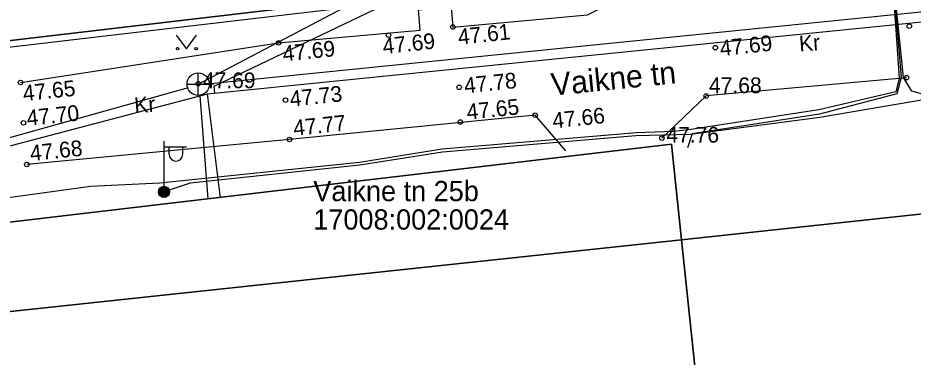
# Model space of a CAD drawing. Extents: x 642255 to 642362, y 6455888 to 6456032.
# Drawn here: x 642280.5 to 642320.31, y 6455930.31 to 6455945.37 of the extents above; entities that cross this region are included whole.
import ezdxf

# ---------------------------------------------------------------- set-up
doc = ezdxf.new("R2010")
doc.units = 0
for name, color, linetype in [('HALJASTUS', 7, 'Continuous'), ('KKAEV', 7, 'Continuous'), ('KORGUS-EH2000', 7, 'Continuous'), ('KTRASS', 7, 'Continuous'), ('MOOTPIIR', 7, 'Continuous'), ('MPKAABEL', 7, 'Continuous'), ('PIIR', 7, 'Continuous'), ('POST', 7, 'Continuous'), ('TEE', 7, 'Continuous'), ('VTRASS', 7, 'Continuous')]:
    doc.layers.add(name, color=color, linetype=linetype)

msp = doc.modelspace()

# ---------------------------------------------------------------- linework, layer by layer
at = {"layer": 'HALJASTUS'}
for p, q in [((642287.537, 6455944.607), (642288, 6455944)), ((642288, 6455944), (642288.446, 6455944.607))]:
    msp.add_line(p, q, dxfattribs=at)
for centre in [(642287.599, 6455944), (642288.428, 6455944)]:
    msp.add_circle(centre, 0.055, dxfattribs=at)
at = {"layer": 'KKAEV'}
for p, q in [((642288.521, 6455941.923), (642288.521, 6455942.923)), ((642288.021, 6455942.423), (642289.021, 6455942.423))]:
    msp.add_line(p, q, dxfattribs=at)
msp.add_circle((642288.521, 6455942.423), 0.5, dxfattribs=at)
at = {"layer": 'KORGUS-EH2000'}
for centre in [(642299.843, 6455944.962), (642320.138, 6455945.003), (642292.091, 6455944.26), (642296.983, 6455944.6), (642311.513, 6455944.05), (642320.016, 6455942.713), (642280.618, 6455942.502), (642288.524, 6455942.447), (642300.123, 6455942.286), (642311.105, 6455941.903), (642292.402, 6455941.715), (642280.746, 6455940.709), (642300.177, 6455940.748), (642303.501, 6455941.049), (642292.575, 6455939.972), (642309.137, 6455940.032), (642280.899, 6455938.861)]:
    msp.add_circle(centre, 0.1, dxfattribs=at)
at = {"layer": 'KTRASS'}
for p, q in [((642289.061, 6455942.463), (642324.495, 6455946.024)), ((642288.964, 6455937.339), (642288.603, 6455941.914))]:
    msp.add_line(p, q, dxfattribs=at)
for points in [[(642288.521, 6455942.423), (642297.414, 6455947.098), (642296.781, 6455952.38)], [(642275.997, 6455938.902), (642288.082, 6455942.278)]]:
    msp.add_lwpolyline(points, dxfattribs=at)
at = {"layer": 'MOOTPIIR'}
msp.add_lwpolyline([(642268.659, 6455975.794), (642316.126, 6455977.852), (642319.533, 6455948.687), (642275.886, 6455943.561)], close=True, dxfattribs=at)
at = {"layer": 'MPKAABEL'}
for points in [[(642319.269, 6455948.705), (642319.682, 6455942.7), (642319.533, 6455942.089), (642316.113, 6455941.289), (642310.427, 6455940.407), (642309.668, 6455940.331), (642308.01, 6455940.26), (642299.37, 6455939.539), (642295.696, 6455938.945), (642286.807, 6455938.035), (642283.723, 6455937.89), (642277.273, 6455936.997), (642276.209, 6455936.763)], [(642319.269, 6455948.705), (642319.78, 6455942.718), (642319.59, 6455941.993), (642316.138, 6455941.099), (642310.486, 6455940.22), (642310.281, 6455939.595)], [(642327.458, 6455942.632), (642326.583, 6455942.505), (642321.036, 6455941.893), (642320.249, 6455942.117), (642319.885, 6455942.727), (642319.269, 6455948.705)], [(642327.474, 6455942.535), (642326.592, 6455942.407), (642321.55, 6455941.811), (642321.223, 6455941.386), (642320.95, 6455941.762), (642316.159, 6455940.949), (642310.409, 6455940.195), (642307.98, 6455940.128), (642299.384, 6455939.41), (642295.71, 6455938.836), (642288.158, 6455938.027), (642286.997, 6455937.642)]]:
    msp.add_lwpolyline(points, dxfattribs=at)
at = {"layer": 'PIIR'}
for points in [[(642315.86, 6455977.54), (642319.2, 6455948.95), (642276.12, 6455943.89), (642269.03, 6455975.51)], [(642276.97, 6455935.93), (642309.56, 6455939.76), (642310.01, 6455935.52), (642278.77, 6455932.18)], [(642353.76, 6455915.37), (642312.6, 6455910.94), (642310.01, 6455935.52), (642351.17, 6455939.94)]]:
    msp.add_lwpolyline(points, close=True, dxfattribs=at)
for points in [[(642358.186, 6455945.49), (642350.68, 6455944.61), (642351.17, 6455939.94), (642310.01, 6455935.52), (642309.56, 6455939.76), (642276.97, 6455935.93), (642276.12, 6455943.89), (642319.2, 6455948.95), (642358.186, 6455953.531)], [(642290.595, 6455907.529), (642278.77, 6455932.18), (642310.01, 6455935.52), (642312.6, 6455910.94), (642353.76, 6455915.37), (642354.595, 6455907.535)]]:
    msp.add_lwpolyline(points, dxfattribs=at)
at = {"layer": 'POST'}
for p, q in [((642286.997, 6455937.892), (642286.997, 6455939.892)), ((642286.997, 6455939.642), (642287.997, 6455939.642)), ((642287.224, 6455939.321), (642287.224, 6455939.642)), ((642287.836, 6455939.321), (642287.836, 6455939.642)), ((642286.997, 6455937.642), (642286.997, 6455937.642))]:
    msp.add_line(p, q, dxfattribs=at)
for radius in [0.25, 0.225, 0.2, 0.175, 0.15, 0.125, 0.1, 0.075, 0.05, 0.025]:
    msp.add_circle((642286.997, 6455937.642), radius, dxfattribs=at)
msp.add_arc((642287.53, 6455939.321), 0.306, 180, 0, dxfattribs=at)
at = {"layer": 'TEE'}
for points in [[(642280.618, 6455942.502), (642292.091, 6455944.26), (642298.394, 6455944.83), (642298.31, 6455945.725), (642299.759, 6455945.867), (642299.843, 6455944.962), (642305.834, 6455945.504), (642306.725, 6455945.953), (642307.541, 6455946.66)], [(642320.016, 6455942.713), (642311.105, 6455941.903), (642309.137, 6455940.032)], [(642304.868, 6455939.47), (642303.501, 6455941.049), (642292.575, 6455939.972), (642280.899, 6455938.861)]]:
    msp.add_lwpolyline(points, dxfattribs=at)
at = {"layer": 'VTRASS'}
msp.add_line((642289.505, 6455937.375), (642288.933, 6455942), dxfattribs=at)
for points in [[(642289.26, 6455942.033), (642289.227, 6455942.336), (642297.405, 6455946.259), (642296.576, 6455952.357)], [(642276.026, 6455938.602), (642288.933, 6455942), (642324.237, 6455945.556), (642324.561, 6455945.537), (642326.932, 6455945.952)]]:
    msp.add_lwpolyline(points, dxfattribs=at)

# ---------------------------------------------------------------- texts
at = {"layer": 'KORGUS-EH2000'}
for s, p in [('47.61', (642300.104, 6455944.177)), ('47.69', (642292.309, 6455943.43)), ('47.69', (642296.753, 6455943.763)), ('47.69', (642311.747, 6455943.671)), ('47.78', (642300.378, 6455942.014)), ('47.65', (642280.757, 6455941.671)), ('47.73', (642292.622, 6455941.424)), ('47.65', (642300.489, 6455940.845)), ('47.70', (642280.925, 6455940.571)), ('47.66', (642304.303, 6455940.459)), ('47.77', (642292.782, 6455940.128)), ('47.68', (642281.072, 6455939.011))]:
    msp.add_text(s, height=0.7, rotation=6, dxfattribs=at).set_placement(p)
for s, p in [('47.69', (642288.724, 6455942.247)), ('47.68', (642311.23, 6455942.026)), ('47.76', (642309.337, 6455939.832))]:
    msp.add_text(s, height=0.7, dxfattribs=at).set_placement(p)
at = {"layer": 'PIIR'}
for s, p in [('Vaikne tn 25b', (642293.636, 6455937.232)), ('17008:002:0024', (642293.636, 6455935.97))]:
    msp.add_text(s, height=0.9, dxfattribs=at).set_placement(p)
at = {"layer": 'TEE'}
for s, height, rotation, p in [('Kr', 0.7, 4.3769, (642315.261, 6455943.874)), ('Vaikne tn', 1, 5.7697, (642304.258, 6455941.909)), ('Kr', 0.7, 4.3769, (642285.699, 6455941.137))]:
    msp.add_text(s, height=height, rotation=rotation, dxfattribs=at).set_placement(p)

doc.saveas('drawing.dxf')
